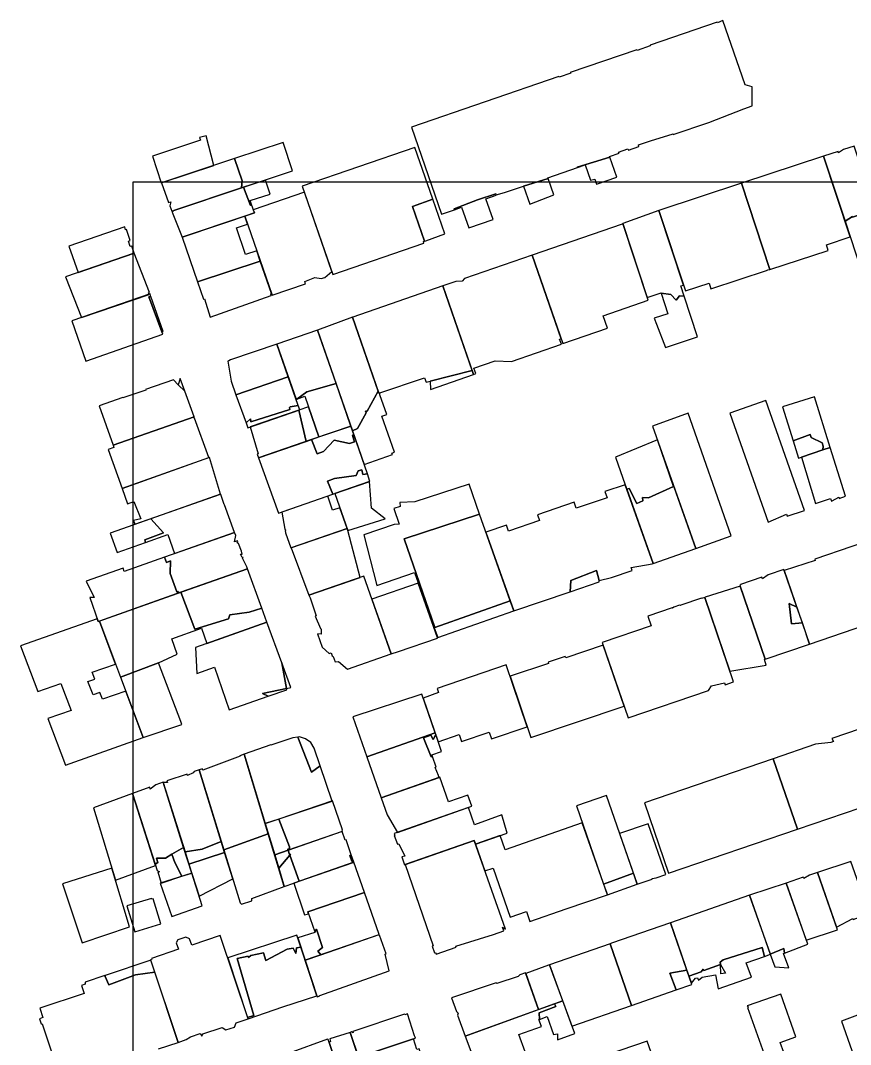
# Model space of a CAD drawing. Header units: metres. Extents: x -20 to 432, y -24 to 321.
# Drawn here: x -15.5 to 98.8, y 180.3 to 321.3 of the extents above; entities that cross this region are included whole.
import ezdxf

# ---------------------------------------------------------------- set-up
doc = ezdxf.new("R2010")
doc.units = ezdxf.units.M

msp = doc.modelspace()

# ---------------------------------------------------------------- linework, layer by layer
for points in [[(61.1719, 301.0938), (65.6484, 302.4688), (65.625, 302.5313), (66.9297, 303), (66.8672, 303.1563), (68.1484, 303.625), (68.2109, 303.4375), (69.6641, 303.9375), (69.5938, 304.1563), (71.2422, 304.7188), (74.3672, 305.6875), (74.3906, 305.5625), (79.2969, 307.25), (84.1094, 309.0938), (85.25, 309.5313), (85.2344, 312.125), (84.2656, 312.4063), (81.2266, 321.2813), (80.4531, 320.9688), (80.4297, 321.0625), (71.1875, 317.875), (71.2188, 317.7813), (69.4219, 317.1563), (69.3672, 317.25), (60.1953, 314.125), (60.2656, 314.0313), (58.6797, 313.4688), (58.6406, 313.5625), (38.3594, 306.5938), (42.4844, 294.5938), (44.2734, 295.2188), (44.2344, 295.3438), (47.4375, 296.5938), (49.9531, 297.4063), (50, 297.25), (51.1797, 297.5938), (53.7813, 298.4688), (57.1641, 299.5313), (57.1328, 299.625), (61.1953, 301.0313), (61.1719, 301.0938)], [(10.1094, 305.375), (9.1719, 305.1563), (9.2969, 304.7813), (2.7109, 302.5938), (3.8984, 298.9063), (11.1641, 301.3125), (10.1094, 305.375)], [(20.6797, 304.5), (14.0156, 302.2813), (15.0703, 299.2188), (14.9453, 298.2188), (21.9844, 300.5625), (20.6797, 304.5)], [(40, 290.8438), (40.1641, 290.9063), (38.5078, 295.6875), (41.2813, 296.6563), (38.7969, 303.8125), (23.3281, 298.4688), (27.5391, 286.2813), (40.0625, 290.625), (40, 290.8438)], [(99.0469, 294.2813), (99.0625, 294.1875), (102.1797, 295.1875), (99.2813, 303.9688), (97.8281, 303.5), (97.1406, 303.0625), (97.0859, 303.25), (95.0781, 302.5938), (98.0313, 293.625), (99.0469, 294.2813)], [(5.2266, 296.3125), (5.0859, 295.75), (5.3516, 295), (14.9453, 298.2188), (15.0703, 299.2188), (14.0156, 302.2813), (3.9688, 298.9063), (4.9219, 296.2188), (5.2266, 296.3125)], [(65.6484, 302.4688), (61.1719, 301.0938), (61.1953, 301.0313), (62.2813, 301.4063), (63, 299.2813), (63.5703, 299.4375), (63.8047, 298.75), (66.6016, 299.7188), (65.6484, 302.4688)], [(83.7734, 298.875), (87.6719, 287), (95.7188, 289.625), (95.4688, 290.4063), (98.7422, 291.4688), (95.0781, 302.5938), (83.7734, 298.875)], [(0, 0), (399, 0), (399, 299), (0, 299)], [(16.1797, 295.8125), (16.3359, 295.9375), (16.1641, 296.4688), (18.8828, 297.375), (18.2422, 299.3125), (15.2422, 298.3125), (16.1797, 295.8125)], [(54.6328, 296), (57.9297, 297.2813), (57.1641, 299.5313), (53.7813, 298.4688), (54.6328, 296)], [(16.3359, 295.9375), (16.1797, 295.8125), (15.2422, 298.3125), (5.6406, 295.125), (5.3984, 294.9063), (6.7813, 291.4375), (16.7344, 294.7813), (16.3359, 295.9375)], [(19.1641, 283.4375), (23.7891, 285), (23.6953, 285.3438), (25.0703, 285.875), (25.9297, 285.75), (26.4453, 285.9063), (27.3984, 286.7188), (23.6094, 297.6563), (16.5781, 295.2188), (16.7344, 294.7813), (15.4141, 294.3438), (19.1641, 283.4375)], [(87.3516, 286.9375), (87.5703, 286.9688), (87.6719, 287), (83.7734, 298.875), (72.4063, 295.125), (76.0625, 284.0313), (79.3203, 285.0938), (79.5703, 284.3438), (87.3672, 286.9063), (87.3516, 286.9375)], [(42.9219, 291.9063), (41.2813, 296.6563), (38.5078, 295.6875), (40.1641, 290.9063), (40.3516, 290.9375), (42.9219, 291.9063)], [(50.0156, 297.2188), (50, 297.25), (49.9531, 297.4063), (47.4375, 296.5938), (44.2344, 295.3438), (44.2734, 295.2188), (45.2578, 295.5625), (46.2266, 292.7188), (49.5781, 293.875), (48.5938, 296.7188), (50.0156, 297.2188)], [(74.0703, 283.5625), (74.7813, 282.7813), (75.2656, 283.375), (75.9063, 283.3125), (75.4453, 284.7188), (75.7969, 284.8125), (72.4063, 295.125), (67.4609, 293.3438), (70.8047, 283.1563), (72.7031, 283.7813), (72.7266, 283.7188), (74.0703, 283.5625)], [(101.2734, 284.625), (100.7031, 286.4375), (104.8438, 287.125), (102.1797, 295.1875), (99.0625, 294.1875), (99.0469, 294.2813), (98.0313, 293.625), (101.0313, 284.5313), (101.2734, 284.625)], [(15.5234, 289.0625), (14.2891, 292.75), (15.7734, 293.25), (15.4141, 294.3438), (6.7813, 291.4375), (8.8984, 285.2813), (17.5313, 288.1563), (17.0547, 289.5625), (15.5234, 289.0625)], [(54.9609, 288.9688), (59.1797, 276.7813), (65.3203, 278.9063), (64.7344, 280.5938), (70.9375, 282.75), (67.4609, 293.3438), (67.3359, 293.25), (54.9609, 288.9688)], [(-0.8828, 292.5), (-1, 292.4688), (-1.1172, 292.875), (-8.7969, 290.2188), (-7.5312, 286.5625), (0.2031, 289.2188), (-0.125, 290.2188), (-0.3828, 290.1563), (-0.5937, 290.9063), (-0.3828, 290.9688), (-0.8828, 292.5)], [(2.2578, 283.5625), (2.1719, 283.7813), (2.2969, 283.8125), (0.2031, 289.2188), (-9.25, 285.9688), (-7.0781, 280.375), (2.2578, 283.5625)], [(9.8594, 282.9375), (10.6484, 280.4063), (19.0625, 283.4063), (18.9766, 283.6563), (19.0703, 283.6875), (17.5313, 288.1563), (8.8984, 285.2813), (9.7188, 282.9063), (9.8594, 282.9375)], [(58.9844, 276.7188), (58.7422, 277.375), (58.9453, 277.4375), (54.9609, 288.9688), (45.6563, 285.75), (45.3359, 285.375), (44.4766, 285.3438), (42.6797, 284.7188), (46.8984, 272.5313), (47.2188, 272.6563), (46.9453, 273.4063), (49.875, 274.4063), (52.1016, 274.3438), (58.9844, 276.7188)], [(-6.4766, 274.375), (4.1406, 278.0625), (4.0156, 278.4063), (2.2031, 283.2188), (2.4922, 283.2813), (2.375, 283.625), (-8.3906, 279.9063), (-6.4766, 274.375)], [(40.3828, 271.4688), (40.9219, 271.625), (46.7109, 273.0625), (42.6797, 284.7188), (30.2969, 280.4375), (30.25, 280.4063), (33.875, 269.9375), (40.1641, 272.0938), (40.3828, 271.4688)], [(74.7813, 282.7813), (74.0703, 283.5625), (72.7266, 283.7188), (73.6484, 280.9063), (71.7422, 280.2813), (72.0703, 279.4688), (73.3125, 276.25), (77.7422, 277.7188), (75.9063, 283.3125), (75.2656, 283.375), (74.7813, 282.7813)], [(4.1953, 278.4688), (2.4922, 283.2813), (2.2031, 283.2188), (4.0156, 278.4063), (4.1953, 278.4688)], [(32.1094, 267.25), (32.0313, 267.4688), (32.2656, 267.5), (33.7578, 270.25), (30.25, 280.4063), (25.4219, 278.6563), (30.2188, 264.7813), (30.9453, 265.0938), (32.1094, 267.25)], [(23.9688, 270.1563), (27.9766, 271.2813), (25.4219, 278.6563), (19.8281, 276.7188), (22.4688, 269.125), (22.5703, 269.1563), (23.9688, 270.1563)], [(13.5156, 271.5938), (14.1875, 269.7188), (21.3906, 272.2188), (19.8281, 276.7188), (13.4297, 274.5313), (13.2188, 274.4063), (13.0625, 274.375), (13.5156, 271.5938)], [(21.5547, 267.9688), (21.6563, 268.0625), (22.7656, 268.25), (21.3906, 272.2188), (14.1875, 269.7188), (15.5781, 265.875), (16.1953, 266.4063), (16.2422, 266.0313), (21.6172, 267.7188), (21.5547, 267.9688)], [(40.9219, 271.625), (40.9844, 270.4688), (46.8984, 272.5313), (46.7109, 273.0625), (40.9219, 271.625)], [(7.1563, 270.25), (6.25, 271.125), (5.5938, 271.7813), (1.7422, 270.4688), (1.7813, 270.375), (-1.3594, 269.3125), (-1.3906, 269.375), (-4.6484, 268.2188), (-2.7266, 262.7813), (8.4297, 266.7188), (7.1563, 270.25)], [(7.1563, 270.25), (6.5313, 271.9688), (6.25, 271.125), (7.1563, 270.25)], [(27.9766, 271.2813), (23.9688, 270.1563), (22.5703, 269.1563), (23.6797, 269.5313), (25.625, 263.9375), (29.9922, 265.4375), (27.9766, 271.2813)], [(30.2188, 264.7813), (31.8281, 260.125), (35.7422, 261.5), (35.6719, 261.7188), (36.0156, 261.8438), (34.2891, 266.8125), (34.9453, 267.0313), (33.9766, 269.7188), (33.9766, 269.8438), (33.9375, 269.9375), (33.8906, 269.9375), (33.7578, 270.25), (32.2656, 267.5), (32.0313, 267.4688), (32.1094, 267.25), (30.9453, 265.0938), (30.2188, 264.7813)], [(95.9766, 262.5), (93.8203, 269.4375), (89.4297, 268.0625), (90.8906, 263.375), (93.2422, 264.25), (93.3594, 263.875), (94.8672, 263.125), (95.0156, 262.6563), (94.9531, 262.1563), (95.9766, 262.5)], [(21.6563, 268.0625), (21.5547, 267.9688), (21.6172, 267.7188), (16.2422, 266.0313), (16.1953, 266.4063), (15.5781, 265.875), (15.8281, 265.1875), (22.9688, 267.6563), (22.7656, 268.25), (21.6563, 268.0625)], [(23.8672, 263.3125), (25.625, 263.9375), (24.1797, 268.0938), (22.8672, 267.625), (23.8672, 263.3125)], [(87.4688, 252.1875), (89.9766, 253.2813), (90.0703, 253), (92.4531, 253.8125), (87.1172, 268.9375), (82.1797, 267.1875), (87.4688, 252.1875)], [(10.4688, 261.0938), (8.5078, 266.5), (8.4531, 266.5), (8.4297, 266.7188), (-2.7266, 262.7813), (-2.6328, 262.5), (-3.3828, 262.2188), (-1.4766, 256.8438), (10.4688, 261.0938)], [(17.25, 261.5938), (17.1328, 261.5625), (17.3203, 261.0625), (23.8672, 263.3125), (22.8672, 267.625), (16.1719, 265.3125), (17.25, 261.5938)], [(77.4922, 248.5625), (82.375, 250.3125), (76.4141, 267.1875), (71.5313, 265.4375), (77.4922, 248.5625)], [(26.2656, 261.9063), (27.7266, 263.5), (29.8438, 263.0313), (30.4922, 263.25), (30.25, 264.125), (30.4063, 264.25), (29.9922, 265.4375), (24.6016, 263.5625), (25.3594, 261.5938), (26.2656, 261.9063)], [(27.7266, 263.5), (26.2656, 261.9063), (25.3594, 261.5938), (24.6016, 263.5625), (17.3203, 261.0625), (20.0547, 253.4375), (27.5234, 256.0313), (26.8125, 257.8438), (27.7813, 258.1875), (30.7344, 258.625), (31.0156, 259.25), (31.5078, 259.4063), (31.6797, 258.75), (32.2813, 258.8438), (30.4063, 264.25), (30.25, 264.125), (30.4922, 263.25), (29.8438, 263.0313), (27.7266, 263.5)], [(92.0234, 261.1563), (94.9531, 262.1563), (95.0156, 262.6563), (94.8672, 263.125), (93.3594, 263.875), (93.2422, 264.25), (90.8906, 263.375), (91.625, 261.0313), (92.0234, 261.1563)], [(74.4219, 257.125), (72.2109, 263.5313), (66.4531, 261.125), (67.7734, 257.3438), (67.9844, 256.75), (68.3047, 256.8438), (69.3906, 254.7813), (70.1953, 255.1563), (70.1563, 255.5938), (70.9844, 255.5313), (74.4219, 257.125)], [(96.0391, 255.4375), (96.1563, 255.0938), (96.2422, 255.125), (97.1641, 255.6563), (97.2266, 255.4688), (98.0781, 255.7813), (95.9766, 262.5), (94.9531, 262.1563), (92.0234, 261.1563), (93.9609, 254.7813), (96.0391, 255.4375)], [(0.1328, 255.0313), (1.1094, 252.6563), (0.0938, 252.4063), (0.2734, 251.9063), (12.0859, 256.0625), (10.5469, 261.0938), (-1.4766, 256.8438), (-0.7266, 254.7188), (0.1328, 255.0313)], [(32.6406, 257.7813), (32.2813, 258.8438), (31.6797, 258.75), (31.5078, 259.4063), (31.0156, 259.25), (30.7344, 258.625), (27.7813, 258.1875), (26.8125, 257.8438), (27.5234, 256.0313), (32.6406, 257.7813)], [(32.8516, 254.125), (32.5547, 257.7813), (27.8203, 256.125), (29.5859, 251.0313), (34.7188, 252.6563), (32.8516, 254.125)], [(41.5781, 237.6875), (37.3594, 249.9063), (47.7266, 253.3125), (46.2813, 257.4063), (38.8047, 255), (36.7734, 254.9063), (36.8125, 254.3438), (35.9297, 254.0625), (36.6641, 251.9375), (35.9609, 251.875), (31.7891, 250.4375), (33.5938, 243.4688), (38.7734, 245.25), (41.4609, 237.6563), (41.5781, 237.6875)], [(65.8984, 244.5625), (68.7344, 245.5313), (68.6016, 245.9375), (71.4844, 246.4688), (71.6016, 246.5), (67.7734, 257.3438), (64.9844, 256.4063), (65.2656, 255.5625), (61.0078, 254.125), (60.7266, 254.9375), (55.6875, 253.2188), (55.9766, 252.4063), (51.7109, 250.9375), (51.4297, 251.7813), (48.6094, 250.8125), (52.4375, 239.9688), (60.2109, 242.625), (60.3047, 244.1563), (63.8281, 245.5625), (64.1641, 244.1563), (65.8984, 244.5625)], [(74.5078, 257.0313), (74.4219, 257.125), (70.9844, 255.5313), (70.1563, 255.5938), (70.1953, 255.1563), (69.3906, 254.7813), (68.3047, 256.8438), (67.9844, 256.75), (71.6016, 246.5), (77.4922, 248.5625), (74.5078, 257.0313)], [(1.7266, 249.4063), (4.8203, 250.5), (5.7578, 247.875), (14.0156, 250.7813), (12.625, 254.5938), (12.5547, 254.625), (12.1094, 256), (12.0859, 256.0625), (2.4766, 252.6563), (4.2188, 250.7188), (1.6328, 249.75), (1.7266, 249.4063)], [(20.9766, 251.0625), (21.0078, 250.7188), (21.7422, 248.6563), (29.4844, 251.3125), (28.4922, 254.1875), (27.4844, 253.8438), (26.8203, 255.7813), (20.5156, 253.5938), (20.9453, 251.25), (21.0547, 251.0938), (20.9766, 251.0625)], [(1.6328, 249.75), (4.2188, 250.7188), (2.4766, 252.6563), (-3.1016, 250.6875), (-2.1562, 248.0313), (1.7266, 249.4063), (1.6328, 249.75)], [(37.3594, 249.9063), (41.5781, 237.6875), (51.9453, 241.375), (47.7266, 253.3125), (37.3594, 249.9063)], [(31.2813, 244.5938), (29.5859, 251.0313), (29.4844, 251.3125), (21.7969, 248.6563), (24.2422, 242.1563), (31.2813, 244.5938)], [(100.0781, 249.2188), (98.9453, 248.8438), (93.8594, 247.0938), (93.9375, 246.9375), (89.6719, 245.5313), (93.1563, 235.4063), (111.5781, 241.75), (108.0938, 251.9063), (108.0547, 251.9063), (101.6641, 249.75), (100.2266, 249.0313), (100.0781, 249.2188)], [(14.9375, 248.1875), (14.5625, 249.25), (14.3438, 249.3438), (14.4688, 249.5), (14.4219, 249.625), (13.9922, 249.5), (14.1719, 250.3438), (14.0156, 250.7813), (4.3516, 247.375), (4.6172, 246.625), (5.1797, 246.875), (5.1563, 245.125), (6.0547, 242.5938), (6.2891, 242.6563), (6.125, 242.375), (15.7969, 245.7813), (15.6875, 246.0625), (15.0938, 247.25), (15.2031, 247.3125), (15.0547, 247.3438), (14.8359, 247.7813), (15.0547, 247.8125), (14.9375, 248.1875)], [(-6.4141, 244.0938), (-5.3203, 241.8438), (-5.9219, 241.8125), (-4.7578, 238.5313), (6.125, 242.375), (6.2891, 242.6563), (6.0547, 242.5938), (5.1563, 245.125), (5.1797, 246.875), (4.6172, 246.625), (4.3516, 247.375), (-1.1797, 245.4063), (-1.3516, 245.875), (-6.4141, 244.0938)], [(15.7969, 245.7813), (6.625, 242.5625), (8.5313, 237.4688), (13.1641, 238.9063), (13.3438, 239.4375), (15.9922, 239.8125), (17.7422, 240.3438), (15.7969, 245.7813)], [(64.2031, 243.9688), (64.1641, 244.1563), (63.8281, 245.5625), (60.3047, 244.1563), (60.2109, 242.625), (64.2031, 243.9688)], [(89.625, 245.6875), (87.4609, 244.9375), (86.6719, 244.375), (86.5859, 244.625), (83.6328, 243.625), (83.6484, 243.5625), (83.5469, 243.5313), (87.0313, 233.3125), (93.1563, 235.4063), (92.1641, 238.3125), (90.6797, 238.2188), (90.3203, 241), (91.4063, 240.5), (89.625, 245.6875)], [(25.8516, 237.5625), (25.9453, 237.4688), (25.9219, 236.7813), (25.4219, 236.8125), (26.0469, 235), (27.0469, 234.125), (27.3047, 234.2188), (27.4531, 233.7813), (27.5547, 233.6875), (27.8672, 232.9688), (28.3047, 233.0313), (29.5391, 231.9688), (35.5781, 234.0625), (31.7891, 244.7813), (24.2422, 242.1563), (24.3984, 241.7813), (25.2578, 239.2813), (25.1094, 239.25), (25.8516, 237.5625)], [(5.3828, 236.125), (9.4531, 237.5938), (10.2031, 235.4688), (18.4453, 238.4063), (17.7422, 240.3438), (15.9922, 239.8125), (13.3438, 239.4375), (13.1641, 238.9063), (8.5313, 237.4688), (6.625, 242.5625), (-4.6016, 238.5625), (-1.6797, 230.8438), (3.5469, 232.8125), (6.125, 234.0313), (5.3828, 236.125)], [(41.9531, 236.25), (39.2891, 243.7813), (32.9141, 241.5938), (35.5781, 234.0625), (36.5781, 234.375), (41.9219, 236.2188), (41.9531, 236.25)], [(82.1797, 231.6875), (87.1953, 232.5), (86.9297, 233.2813), (87.0313, 233.3125), (83.5938, 243.375), (78.7813, 241.875), (78.7109, 241.8438), (82.1797, 231.6875)], [(41.5781, 237.6875), (41.4609, 237.6563), (41.9844, 236.3125), (52.4375, 239.9688), (51.9453, 241.375), (41.5781, 237.6875)], [(74.2266, 240.4063), (70.8828, 239.25), (71.3281, 237.9375), (64.6172, 235.625), (68.1563, 225.25), (79.25, 229), (79.6563, 229.6563), (81.4375, 230.0938), (81.5391, 229.7813), (82.6953, 230.1875), (78.7109, 241.8438), (78.2734, 241.6875), (78.25, 241.75), (75.4063, 240.7813), (75.3906, 240.7188), (75.2656, 240.75), (74.4688, 240.4688), (74.2578, 240.3438), (74.2266, 240.4063)], [(91.4063, 240.5), (90.3203, 241), (90.6797, 238.2188), (92.1641, 238.3125), (91.4063, 240.5)], [(-5.5781, 231.5313), (-2.375, 232.6563), (-4.6016, 238.5625), (-4.7578, 238.5313), (-4.8906, 238.9063), (-15.4609, 235.1563), (-13.0937, 228.875), (-9.8906, 230), (-8.4844, 226.2813), (-11.6953, 225.1563), (-9.2812, 218.75), (1.4375, 222.5625), (-0.9766, 228.9375), (-4.1797, 227.8125), (-4.5312, 228.75), (-5.4766, 228.4063), (-6.1719, 230.25), (-5.2266, 230.5938), (-5.5781, 231.5313)], [(13.2813, 226.3438), (18.625, 228.2188), (17.8594, 228.625), (21.1484, 229.3125), (20.4922, 232.8125), (18.4453, 238.4063), (8.6484, 234.9375), (8.7891, 231.3438), (11.25, 232.2188), (13.2813, 226.3438)], [(67.6094, 226.8438), (64.7578, 235.25), (59.5781, 233.5), (59.5078, 233.7188), (57.1641, 232.9375), (57.2344, 232.75), (51.9297, 230.9688), (54.7891, 222.5313), (67.6094, 226.8438)], [(6.6094, 224.75), (3.5469, 232.8125), (-1.6797, 230.8438), (1.4375, 222.5625), (6.7422, 224.3125), (6.6094, 224.75)], [(21.1484, 229.3125), (21.7266, 229.4375), (20.4922, 232.8125), (21.1484, 229.3125)], [(54.2813, 224.0313), (51.3984, 232.5625), (41.8906, 229.2813), (42.0938, 228.7188), (39.9766, 227.9688), (42.0469, 221.9375), (44.9375, 222.9375), (45.2578, 222), (49.0469, 223.2813), (49.3672, 222.3438), (54.2813, 224.0313)], [(18.625, 228.2188), (21.1875, 229.0938), (21.1484, 229.3125), (17.8594, 228.625), (18.625, 228.2188)], [(39.7813, 228.5313), (30.2734, 225.375), (32.1953, 219.875), (41.6172, 223.1875), (39.7813, 228.5313)], [(99.7891, 213.8125), (108.7656, 216.0938), (108.8516, 215.8438), (109.1406, 215.9375), (109.1172, 216), (109.2266, 216.0313), (105.8984, 225.7188), (96.2266, 222.4063), (96.4531, 222), (96.0859, 221.875), (93.9844, 221.625), (88.1563, 219.625), (91.5, 209.9063), (100.1328, 212.8438), (99.9922, 213.2188), (99.7891, 213.8125)], [(42.0859, 217.2813), (42.0781, 217.3125), (41.6328, 218.4063), (41.7734, 218.4688), (41.2578, 219.9375), (41.0547, 219.875), (40.0078, 222.5), (41, 222.8438), (41.3594, 222.25), (41.7031, 222.9375), (41.6172, 223.1875), (32.1953, 219.875), (34.1797, 214.2188), (42.1875, 217.0313), (42.0859, 217.2813)], [(42.5078, 220.625), (41.7031, 222.9375), (41.3594, 222.25), (41, 222.8438), (40.0078, 222.5), (41.0547, 219.875), (41.2578, 219.9375), (41.1719, 220.1563), (42.5078, 220.625)], [(24.5859, 217.75), (22.7344, 222.5938), (22.0313, 222.5), (19.0078, 221.4688), (18.9922, 221.5313), (15.3047, 220.25), (18.2188, 210.6875), (27.4297, 213.7813), (25.7734, 218.6563), (24.5859, 217.75)], [(22.7344, 222.5938), (24.5859, 217.75), (25.7734, 218.6563), (24.9453, 221.0625), (24.4922, 221.8438), (23.7891, 222.375), (22.9219, 222.625), (22.7344, 222.5938)], [(18.6406, 209.2813), (15.3047, 220.25), (14.7188, 220.0313), (14.7578, 219.9688), (9.6484, 218.0625), (9.6016, 218.25), (9.1172, 218.0938), (12.5313, 207.0625), (18.6406, 209.2813)], [(70.4219, 213.5313), (73.75, 203.8438), (91.5, 209.9063), (88.1563, 219.625), (70.4219, 213.5313)], [(4.7578, 216.3438), (4.1641, 216.3438), (7.1875, 206.8125), (9.5234, 207.1563), (12.1719, 208.2188), (9.1172, 218.0938), (8.4219, 217.8438), (8.3281, 217.6563), (7.5313, 217.3125), (7.4688, 217.5), (4.7031, 216.5625), (4.7578, 216.3438)], [(2.3281, 215.7188), (-0.0469, 214.8438), (3.0703, 205.0938), (3.4219, 205.3125), (3.2422, 205.9063), (4.5156, 205.9375), (5.3828, 206.4688), (6.9922, 207.4063), (4.1641, 216.375), (3.1641, 216.0313), (2.3984, 215.4375), (2.3281, 215.7188)], [(35.0078, 211.875), (36.4219, 209.4688), (46.6641, 213.0938), (46.1172, 214.625), (43.4453, 213.6875), (42.2656, 217.0625), (34.1797, 214.2188), (35.0078, 211.875)], [(-2.3828, 202.875), (3.1406, 204.9063), (-0.0391, 214.8125), (-5.3906, 212.875), (-2.3828, 202.875)], [(68.9063, 203.8438), (65.1797, 214.5625), (61.0547, 213.125), (64.7969, 202.3438), (68.9063, 203.8438)], [(27.4688, 213.8125), (20.1172, 211.3125), (21.5625, 207.5), (21.5547, 207.25), (21.3203, 207.1563), (21.3828, 207.0313), (28.875, 209.625), (28.8125, 209.8125), (28.8594, 209.8125), (27.4688, 213.8125)], [(46.9922, 208.375), (47.1797, 207.8438), (51.5469, 209.375), (50.8047, 211.875), (47.0469, 210.5313), (46.2109, 212.9063), (35.9609, 209.3125), (36.0781, 209.0625), (35.9922, 209.0313), (36.4141, 207.8438), (36.625, 207.9063), (37.4219, 206.2188), (37.0234, 206.125), (37.4063, 205.0313), (46.9922, 208.375)], [(20.1172, 211.3125), (18.2188, 210.6875), (19.5234, 206.4063), (21.3828, 207.0313), (21.3203, 207.1563), (21.5547, 207.25), (21.5625, 207.5), (20.1172, 211.3125)], [(51.9453, 197.8125), (54.1797, 198.5938), (54.6563, 197.1875), (59.625, 198.9375), (65.3125, 200.875), (61.8672, 210.7813), (51.2422, 207.0938), (50.5625, 209.0313), (47.1797, 207.8438), (48.4688, 204.1875), (49.5859, 204.5625), (51.9453, 197.8125)], [(71.4688, 203.125), (72.0234, 203.2188), (73.3672, 203.6875), (70.9375, 210.6563), (67.0078, 209.3125), (69.4375, 202.3438), (71.4922, 203.0313), (71.4688, 203.125)], [(12.5313, 207.0625), (14.7891, 199.7813), (14.9531, 199.5938), (16.3828, 200.0625), (16.3594, 200.375), (20.8516, 202.0313), (18.6406, 209.2813), (12.5313, 207.0625)], [(22.8984, 202.75), (30.3125, 205.3125), (30.1406, 205.5), (29.8828, 206.3125), (30.0625, 206.4063), (29.3516, 208.4375), (29.2109, 208.4063), (28.8281, 209.5938), (21.3672, 207.0313), (21.5781, 206.4375), (21.6953, 206.4688), (21.6094, 206.3438), (22.8984, 202.75)], [(5.7656, 205.3438), (6.7656, 203.4375), (8.1094, 203.875), (6.9922, 207.4063), (5.3828, 206.4688), (5.7656, 205.3438)], [(12.6406, 206.7188), (12.1719, 208.2188), (9.5234, 207.1563), (7.1875, 206.8125), (7.7266, 205.0938), (12.6406, 206.7188)], [(49.625, 195.4063), (51.0547, 195.9063), (50.8984, 196.4063), (51.2734, 196.1563), (46.9922, 208.375), (37.5, 205.0625), (41.3281, 193.8438), (41.2109, 193.8125), (41.5234, 192.9063), (41.6484, 192.9375), (41.7344, 192.6875), (44.5234, 193.6563), (44.4688, 193.8125), (49.625, 195.4063)], [(6.7656, 203.4375), (5.7656, 205.3438), (5.3828, 206.4688), (4.5156, 205.9375), (3.2422, 205.9063), (3.4219, 205.3125), (3.0703, 205.0938), (3.3438, 204.25), (3.6719, 204.0625), (3.4219, 204.0313), (3.9063, 202.5), (6.7656, 203.4375)], [(13.7734, 203.0625), (12.6406, 206.7188), (7.7266, 205.0938), (9.1172, 200.6875), (13.7734, 203.0625)], [(21.6094, 206.3438), (21.6953, 206.4688), (21.5781, 206.4375), (21.3672, 207.0313), (19.5234, 206.4063), (20.0938, 204.5313), (21.6094, 206.3438)], [(20.0938, 204.5313), (20.8516, 202.0313), (22.1563, 202.5), (22.8984, 202.75), (21.6094, 206.3438), (20.0938, 204.5313)], [(30.4297, 205.375), (30.0625, 206.4063), (29.8828, 206.3125), (30.1406, 205.5), (30.3125, 205.3125), (30.4297, 205.375)], [(-0.4453, 196.4688), (-2.8828, 204.5313), (-9.6641, 202.4063), (-6.9609, 194.2813), (-0.4453, 196.4688)], [(22.1563, 202.5), (23.6172, 198.125), (24.1797, 198.2813), (24.0781, 198.5313), (31.8828, 201.2188), (30.4297, 205.375), (22.1563, 202.5)], [(99.1016, 197.625), (99.1563, 197.4688), (101.3438, 198.3125), (98.8203, 205.4688), (94.2188, 203.9375), (96.8672, 196.4375), (99.1016, 197.625)], [(5.3516, 197.875), (9.5391, 199.3438), (8.1094, 203.875), (3.7813, 202.4688), (5.3516, 197.875)], [(69.4375, 202.3438), (68.9063, 203.8438), (64.7969, 202.3438), (65.3125, 200.875), (69.4375, 202.3438)], [(92.3359, 203.125), (92.2734, 203.3125), (89.9219, 202.5), (92.6953, 194.6563), (97, 196.0625), (94.2188, 203.9375), (93.1484, 203.5938), (92.3359, 203.125)], [(84.875, 200.8438), (87.7422, 192.6875), (89.6016, 193.4688), (89.7031, 192.8438), (92.8984, 194.0625), (89.9219, 202.5), (84.875, 200.8438)], [(3.8594, 196.875), (2.7969, 200.3438), (2.6094, 200.2813), (2.5859, 200.375), (-0.8125, 199.3438), (0.2891, 195.7813), (3.8594, 196.875)], [(25.0469, 195.7813), (25.2813, 196.1563), (26.125, 193.625), (25.4688, 193.125), (25.8594, 192.625), (33.9219, 195.4063), (31.8828, 201.2188), (24.0781, 198.5313), (25.0469, 195.7813)], [(80.8672, 191.2813), (80.8516, 191.5938), (81.2422, 191.9063), (86.6094, 193.625), (86.9219, 192.375), (87.75, 192.6875), (84.875, 200.8438), (74.0234, 197.0313), (76.5469, 189.6563), (78.2031, 190.2813), (78.5234, 190.6563), (78.6016, 190.4375), (80.8672, 191.2813)], [(25.2813, 196.1563), (25.0469, 195.7813), (25.0703, 195.6875), (22.7188, 194.9375), (23.7266, 191.875), (25.8594, 192.625), (25.4688, 193.125), (26.125, 193.625), (25.2813, 196.1563)], [(74.0234, 197.0313), (65.8828, 194.2188), (65.6953, 194.125), (68.6484, 185.625), (74.7813, 187.7813), (73.9063, 190.0938), (76.2578, 190.5), (74.0234, 197.0313)], [(2.5859, 192.125), (2.6328, 192), (2.4453, 191.9375), (6.25, 180.5625), (7.3359, 180.9375), (7.9297, 181.3125), (9.2891, 181.7813), (9.5156, 181.4375), (9.6328, 181.7188), (12.2891, 182.5938), (12.8125, 182.2813), (13.9922, 182.6563), (14.2422, 183.25), (15.8594, 183.8125), (12.0234, 195.2813), (8.1016, 193.9688), (7.8203, 194.8125), (7.2813, 195.0625), (6.1953, 194.6875), (5.9766, 194.2813), (6.2813, 193.375), (2.5859, 192.125)], [(22.5234, 193.5938), (23.125, 193.6875), (22.5781, 195.3438), (13.0547, 192.1875), (15.7969, 184), (16.6484, 184.25), (14.3438, 192.0938), (15.8672, 192.4375), (15.9297, 192.25), (16.2344, 192.5313), (17.9688, 192.9063), (18.3203, 191.8438), (21.25, 193.4063), (22.0469, 193.5313), (22.4531, 192.7813), (22.5234, 193.5938)], [(34.7422, 192.6875), (34.8672, 192.75), (33.9688, 195.3125), (33.8828, 195.2813), (33.8438, 195.375), (23.7266, 191.875), (25.3828, 186.8438), (25.7266, 186.9688), (25.7188, 187), (35.2969, 190.4063), (34.7422, 192.6875)], [(23.125, 193.6875), (22.5234, 193.5938), (22.4531, 192.7813), (22.0469, 193.5313), (21.25, 193.4063), (18.3203, 191.8438), (17.9688, 192.9063), (16.2344, 192.5313), (15.9297, 192.25), (15.8672, 192.4375), (14.3438, 192.0938), (16.6484, 184.25), (15.7969, 184), (15.8594, 183.8125), (20.6563, 185.4375), (25.3359, 186.9688), (23.125, 193.6875)], [(65.6953, 194.125), (57.3672, 191.25), (60.4453, 182.7813), (68.6484, 185.625), (65.6953, 194.125)], [(80.8516, 191.5938), (80.8672, 191.2813), (81.5625, 190.0938), (80.9453, 190), (80.8672, 191.2813), (78.6016, 190.4375), (78.5234, 190.6563), (78.2031, 190.2813), (76.5469, 189.6563), (76.875, 188.7188), (77.4609, 189.4063), (77.7422, 189.4688), (77.8594, 189.125), (78.3828, 189.5625), (80.1797, 189.875), (80.5859, 187.9375), (85.1484, 189.5625), (84.4375, 191.5), (86.9219, 192.375), (86.6094, 193.625), (81.2422, 191.9063), (80.8516, 191.5938)], [(89.7031, 192.8438), (89.6016, 193.4688), (87.7422, 192.6875), (88.3516, 190.9688), (90.3047, 190.8125), (89.5625, 192.8125), (89.7031, 192.8438)], [(3.0078, 190.25), (2.4688, 191.875), (-3.7891, 189.7813), (-3.8125, 189.625), (-3.3125, 188.4688), (0.3516, 189.875), (3.0078, 190.25)], [(56.7188, 191.0313), (54.1016, 190.0313), (55.8516, 185.0938), (59.1719, 186.2813), (57.3672, 191.25), (56.7188, 191.0313)], [(76.9375, 188.5313), (76.2578, 190.5), (73.9063, 190.0938), (74.7813, 187.7813), (76.9375, 188.5313)], [(45.7578, 181.4375), (55.8516, 185.0938), (54.0703, 190.125), (53.25, 189.8438), (53.0469, 189.625), (50.1172, 188.6875), (50.0156, 188.75), (43.8594, 186.6875), (44.5391, 184.8125), (44.7891, 184.5938), (44.7109, 184.3125), (45.7578, 181.4375)], [(58.2344, 185.5), (55.9141, 184.625), (55.9609, 183.7188), (57.0234, 184.125), (57.9219, 181.625), (58.4375, 181.75), (58.4688, 180.9063), (60.8203, 181.7813), (59.1719, 186.2813), (58.0547, 185.875), (58.2344, 185.5)], [(89.1797, 187.2188), (84.5703, 185.5938), (84.7344, 185.4063), (84.6172, 185.375), (87.8047, 176.3438), (89.8438, 176.3125), (89.4844, 177.2813), (90.125, 177.0313), (90.0938, 177.7813), (89.1172, 180.5313), (91.2656, 181.3125), (89.1797, 187.2188)], [(108.8047, 185.2813), (104.7578, 183.875), (102.6953, 185.8438), (102.3203, 185.625), (101.9531, 186.1875), (101.2578, 185.9063), (101.5625, 185), (97.5234, 183.5), (101.8125, 171.3438), (112.5938, 175.1563), (108.8047, 185.2813)], [(55.9141, 184.625), (58.2344, 185.5), (58.0547, 185.875), (45.7578, 181.4375), (47.4219, 176.9063), (53.9922, 179.2813), (53.1328, 181.625), (56.2422, 182.75), (55.8984, 183.7188), (55.9609, 183.7188), (55.9141, 184.625)], [(37.4141, 184.4375), (30.2734, 182.0625), (30.3359, 181.875), (30.1094, 182), (29.9219, 181.9375), (31.0547, 178.5313), (38.9141, 181.1563), (38.875, 181.2813), (38.7813, 181.4688), (37.7969, 184.5), (37.4219, 184.375), (37.4141, 184.4375)], [(27.0234, 180.5625), (29.6094, 172.7813), (32.6328, 173.7813), (29.9219, 181.9375), (27.0938, 181.0313), (27.2109, 180.6875), (27.0234, 180.5625)], [(29.7266, 172.4375), (26.8906, 180.9688), (26.8125, 181), (21.5, 179.0938), (24.4219, 170.6563), (29.7266, 172.4375)], [(33.3203, 171.6875), (41.1563, 174.4063), (40.6875, 175.6875), (40.7813, 175.7188), (39.4141, 179.6875), (39.1094, 179.5938), (38.6484, 181.0625), (31.0547, 178.5313), (33.3203, 171.6875)], [(73.5234, 172.9375), (70.7734, 180.75), (67.1641, 179.5), (65.1563, 178.8125), (67.8516, 171.1563), (68.8828, 172), (73.5234, 172.9375)]]:
    msp.add_lwpolyline(points, close=True)
msp.add_lwpolyline([(3.5391, 179.6563), (6.25, 180.5625), (3.0078, 190.25), (0.3516, 189.875), (-3.3125, 188.4688), (-3.8125, 189.625), (-3.8672, 189.75), (-6.5469, 188.8438), (-6.5469, 188.5938), (-7.0781, 188.4063), (-6.7109, 187.3125), (-12.7812, 185.2813), (-12.3828, 183.9688), (-12.8359, 183.8125), (-12.6094, 183.125), (-12.4844, 183.125), (-12.4844, 183.125), (-9.8125, 175.125)])

doc.saveas('drawing.dxf')
